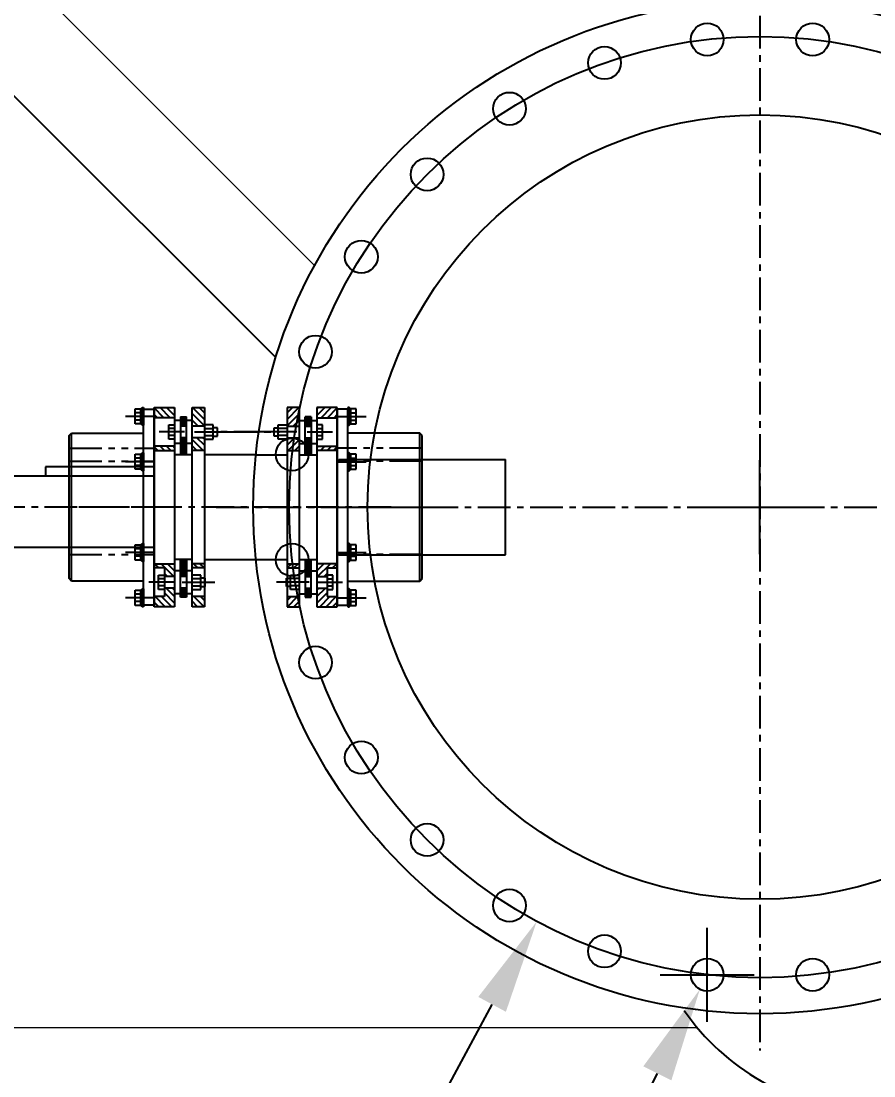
# Model space of a CAD drawing. Header units: inches. Extents: x 0 to 533, y 0 to 406.
# Drawn here: x 130.57 to 163.17, y 288.66 to 329 of the extents above; entities that cross this region are included whole.
import ezdxf

# ---------------------------------------------------------------- set-up
doc = ezdxf.new("R2010")
doc.units = ezdxf.units.IN
doc.header["$MEASUREMENT"] = 0
doc.linetypes.add('CENTER', pattern=[2, 1.25, -0.25, 0.25, -0.25])
doc.linetypes.add('PHANTOM', pattern=[2.5, 1.25, -0.25, 0.25, -0.25, 0.25, -0.25])
for name, color, linetype in [('CEN-HIDE', 3, 'CENTER'), ('CENTER', 5, 'CENTER'), ('OBJ', 7, 'Continuous'), ('UnFound-2', 7, 'Continuous')]:
    doc.layers.add(name, color=color, linetype=linetype)
doc.styles.get("Standard").update_dxf_attribs({"font": 'arial.ttf'})
doc.dimstyles.new('STANDARD 2 PLCS', dxfattribs={"dimtxt": 0.125, "dimasz": 0.18, "dimexe": 0.18, "dimexo": 0.0625, "dimgap": 0.09, "dimtad": 0, "dimtih": 1, "dimtoh": 1, "dimzin": 4, "dimdsep": 46, "dimtxsty": 'Standard', "dimcen": 0.09, "dimaunit": 1, "dimadec": 0, "dimazin": 1, "dimtfac": 1, "dimtofl": 0, "dimtmove": 1, "dimatfit": 3, "dimfxl": 1, "dimtolj": 1, "dimtzin": 4, "dimarcsym": 0})

# ---------------------------------------------------------------- blocks, each defined once
blk = doc.blocks.new('A$C59B01A85')
at = {"layer": 'CEN-HIDE', "linetype": 'PHANTOM'}
for p, q in [((0.375, 6.06), (3.625, 6.06)), ((13.875, 6.06), (10.625, 6.06)), ((0.375, 5.569), (3.625, 5.569)), ((13.875, 5.569), (10.625, 5.569)), ((0.375, 1.998), (3.625, 1.998)), ((13.875, 1.998), (10.625, 1.998))]:
    blk.add_line(p, q, dxfattribs=at)
at = {"layer": 'CENTER', "linetype": 'CENTER'}
for p, q in [((4, 3.81), (0, 3.81)), ((10.25, 3.81), (14.25, 3.81))]:
    blk.add_line(p, q, dxfattribs=at)
at = {"layer": 'OBJ', "linetype": 'CENTER'}
for p, q in [((3.594, 7.279), (2.524, 7.279)), ((10.656, 7.279), (11.726, 7.279)), ((4.78, 6.685), (3.811, 6.685)), ((5.17, 6.685), (6.416, 6.685)), ((7.92, 6.685), (5.834, 6.685)), ((6.33, 6.685), (8.416, 6.685)), ((9.08, 6.685), (7.834, 6.685)), ((9.47, 6.685), (10.439, 6.685)), ((3.594, 5.544), (2.524, 5.544)), ((3.594, 5.544), (2.524, 5.544)), ((10.656, 5.544), (11.726, 5.544)), ((10.656, 5.544), (11.726, 5.544)), ((3.594, 2.076), (2.524, 2.076)), ((3.594, 2.076), (2.524, 2.076)), ((10.656, 2.076), (11.726, 2.076)), ((10.656, 2.076), (11.726, 2.076)), ((4.39, 0.935), (3.421, 0.935)), ((4.7, 0.935), (5.946, 0.935)), ((9.55, 0.935), (8.304, 0.935)), ((9.86, 0.935), (10.829, 0.935)), ((3.594, 0.341), (2.524, 0.341)), ((10.656, 0.341), (11.726, 0.341))]:
    blk.add_line(p, q, dxfattribs=at)
at = {"layer": 'OBJ', "linetype": 'Continuous'}
for p, q in [((2.899, 7.567), (3.109, 7.567)), ((2.899, 6.99), (2.899, 7.567)), ((3.109, 7.423), (2.899, 7.423)), ((3.109, 7.567), (3.169, 7.619)), ((3.109, 6.99), (3.109, 7.567)), ((3.169, 7.619), (3.219, 7.619)), ((3.169, 6.939), (3.169, 7.619)), ((3.219, 7.619), (3.219, 6.939)), ((3.219, 7.56), (3.625, 7.56)), ((3.219, 0.06), (3.219, 7.56)), ((3.625, 7.62), (4.405, 7.62)), ((3.625, 0), (3.625, 7.62)), ((3.995, 7.232), (3.625, 7.602)), ((3.625, 7.56), (3.625, 0.06)), ((3.747, 7.232), (3.625, 7.354)), ((4.242, 7.232), (3.854, 7.62)), ((4.405, 7.317), (4.102, 7.62)), ((4.405, 7.564), (4.349, 7.62)), ((4.405, 7.62), (4.405, 0)), ((5.075, 7.62), (5.545, 7.62)), ((5.075, 0), (5.075, 7.62)), ((5.545, 6.919), (5.075, 7.389)), ((5.545, 7.167), (5.091, 7.62)), ((5.545, 7.414), (5.339, 7.62)), ((5.545, 7.62), (5.545, 0)), ((8.705, 7.414), (8.911, 7.62)), ((8.705, 7.167), (9.158, 7.62)), ((8.705, 7.62), (8.705, 0)), ((9.175, 7.62), (8.705, 7.62)), ((8.705, 6.919), (9.175, 7.389)), ((9.175, 0), (9.175, 7.62)), ((9.845, 7.564), (9.901, 7.62)), ((9.845, 7.317), (10.148, 7.62)), ((9.845, 7.62), (9.845, 0)), ((10.625, 7.62), (9.845, 7.62)), ((10.008, 7.232), (10.396, 7.62)), ((10.255, 7.232), (10.625, 7.602)), ((10.503, 7.232), (10.625, 7.354)), ((10.625, 0), (10.625, 7.62)), ((10.625, 7.56), (10.625, 0.06)), ((11.031, 7.56), (10.625, 7.56)), ((11.031, 7.619), (11.031, 6.939)), ((11.081, 7.619), (11.031, 7.619)), ((11.031, 0.06), (11.031, 7.56)), ((11.141, 7.567), (11.081, 7.619)), ((11.081, 6.939), (11.081, 7.619)), ((11.141, 6.99), (11.141, 7.567)), ((11.351, 7.567), (11.141, 7.567)), ((11.141, 7.423), (11.351, 7.423)), ((11.351, 6.99), (11.351, 7.567)), ((3.109, 7.134), (2.899, 7.134)), ((3.109, 6.99), (2.899, 6.99)), ((3.169, 6.939), (3.109, 6.99)), ((3.219, 6.939), (3.169, 6.939)), ((4.405, 7.232), (3.625, 7.232)), ((4.186, 6.96), (4.405, 6.96)), ((4.186, 6.41), (4.186, 6.96)), ((4.625, 7.125), (4.405, 7.125)), ((4.625, 7.26), (4.855, 7.26)), ((4.625, 7.26), (4.625, 5.81)), ((4.855, 6.905), (4.625, 6.905)), ((4.643, 6.905), (4.643, 7.26)), ((4.688, 6.905), (4.688, 7.26)), ((4.733, 6.905), (4.733, 7.26)), ((4.778, 6.905), (4.778, 7.26)), ((4.823, 6.905), (4.823, 7.26)), ((4.855, 5.81), (4.855, 7.26)), ((5.075, 7.125), (4.855, 7.125)), ((5.312, 6.905), (5.075, 7.142)), ((5.545, 6.905), (5.075, 6.905)), ((5.881, 6.964), (5.545, 6.964)), ((5.881, 6.407), (5.881, 6.964)), ((8.369, 6.964), (8.705, 6.964)), ((8.369, 6.407), (8.369, 6.964)), ((8.705, 6.905), (9.175, 6.905)), ((8.938, 6.905), (9.175, 7.142)), ((9.175, 7.125), (9.395, 7.125)), ((9.395, 5.81), (9.395, 7.26)), ((9.625, 7.26), (9.395, 7.26)), ((9.395, 6.905), (9.625, 6.905)), ((9.427, 6.905), (9.427, 7.26)), ((9.472, 6.905), (9.472, 7.26)), ((9.517, 6.905), (9.517, 7.26)), ((9.562, 6.905), (9.562, 7.26)), ((9.607, 6.905), (9.607, 7.26)), ((9.625, 7.26), (9.625, 5.81)), ((9.625, 7.125), (9.845, 7.125)), ((9.845, 7.232), (10.625, 7.232)), ((10.064, 6.96), (9.845, 6.96)), ((10.064, 6.41), (10.064, 6.96)), ((11.031, 6.939), (11.081, 6.939)), ((11.081, 6.939), (11.141, 6.99)), ((11.141, 7.134), (11.351, 7.134)), ((11.141, 6.99), (11.351, 6.99)), ((0.375, 6.544), (0.469, 6.638)), ((0.375, 1.076), (0.375, 6.544)), ((0.469, 0.982), (0.469, 6.638)), ((0.469, 6.638), (3.219, 6.638)), ((4.405, 6.823), (4.186, 6.823)), ((4.405, 6.548), (4.186, 6.548)), ((4.855, 6.465), (4.625, 6.465)), ((4.643, 5.81), (4.643, 6.465)), ((4.688, 5.81), (4.688, 6.465)), ((4.733, 5.81), (4.733, 6.465)), ((4.778, 5.81), (4.778, 6.465)), ((4.823, 5.81), (4.823, 6.465)), ((5.545, 6.465), (5.075, 6.465)), ((5.545, 6.177), (5.257, 6.465)), ((5.545, 6.424), (5.504, 6.465)), ((5.545, 6.824), (5.881, 6.824)), ((5.545, 6.546), (5.881, 6.546)), ((6.041, 6.841), (5.881, 6.841)), ((5.881, 6.529), (6.041, 6.529)), ((6.041, 6.529), (6.041, 6.841)), ((8.209, 6.529), (8.209, 6.841)), ((8.209, 6.841), (8.369, 6.841)), ((8.369, 6.529), (8.209, 6.529)), ((8.705, 6.824), (8.369, 6.824)), ((8.705, 6.546), (8.369, 6.546)), ((8.705, 6.424), (8.746, 6.465)), ((8.705, 6.177), (8.993, 6.465)), ((8.705, 6.465), (9.175, 6.465)), ((9.395, 6.465), (9.625, 6.465)), ((9.427, 5.81), (9.427, 6.465)), ((9.472, 5.81), (9.472, 6.465)), ((9.517, 5.81), (9.517, 6.465)), ((9.562, 5.81), (9.562, 6.465)), ((9.607, 5.81), (9.607, 6.465)), ((9.845, 6.823), (10.064, 6.823)), ((9.845, 6.548), (10.064, 6.548)), ((13.781, 6.638), (11.031, 6.638)), ((13.781, 0.982), (13.781, 6.638)), ((13.875, 6.544), (13.781, 6.638)), ((13.875, 1.076), (13.875, 6.544)), ((4.405, 6.138), (3.625, 6.138)), ((3.768, 5.974), (3.625, 6.117)), ((4.015, 5.974), (3.851, 6.138)), ((4.263, 5.974), (4.099, 6.138)), ((4.405, 6.41), (4.186, 6.41)), ((4.405, 6.079), (4.346, 6.138)), ((4.625, 6.245), (4.405, 6.245)), ((5.075, 6.245), (4.855, 6.245)), ((5.5, 5.974), (5.075, 6.399)), ((5.253, 5.974), (5.075, 6.152)), ((5.545, 6.407), (5.881, 6.407)), ((8.705, 6.407), (8.369, 6.407)), ((8.75, 5.974), (9.175, 6.399)), ((8.997, 5.974), (9.175, 6.152)), ((9.175, 6.245), (9.395, 6.245)), ((9.625, 6.245), (9.845, 6.245)), ((9.845, 6.41), (10.064, 6.41)), ((9.845, 6.079), (9.904, 6.138)), ((9.845, 6.138), (10.625, 6.138)), ((9.987, 5.974), (10.151, 6.138)), ((10.235, 5.974), (10.399, 6.138)), ((10.482, 5.974), (10.625, 6.117)), ((2.899, 5.833), (3.109, 5.833)), ((2.899, 5.256), (2.899, 5.833)), ((2.899, 5.833), (3.109, 5.833)), ((2.899, 5.256), (2.899, 5.833)), ((3.109, 5.689), (2.899, 5.689)), ((3.109, 5.689), (2.899, 5.689)), ((3.109, 5.833), (3.169, 5.884)), ((3.109, 5.833), (3.169, 5.884)), ((3.109, 5.256), (3.109, 5.833)), ((3.109, 5.256), (3.109, 5.833)), ((3.169, 5.884), (3.219, 5.884)), ((3.169, 5.204), (3.169, 5.884)), ((3.169, 5.884), (3.219, 5.884)), ((3.169, 5.204), (3.169, 5.884)), ((3.219, 5.884), (3.219, 5.204)), ((3.219, 5.884), (3.219, 5.204)), ((3.625, 5.974), (4.405, 5.974)), ((4.625, 5.81), (4.405, 5.81)), ((4.855, 5.81), (4.625, 5.81)), ((5.075, 5.81), (4.855, 5.81)), ((5.545, 5.974), (5.075, 5.974)), ((7.545, 5.81), (5.545, 5.81)), ((7.545, 5.81), (8.705, 5.81)), ((8.705, 5.974), (9.175, 5.974)), ((9.175, 5.81), (9.395, 5.81)), ((9.395, 5.81), (9.625, 5.81)), ((9.625, 5.81), (9.845, 5.81)), ((10.625, 5.974), (9.845, 5.974)), ((11.031, 5.884), (11.031, 5.204)), ((11.081, 5.884), (11.031, 5.884)), ((11.031, 5.884), (11.031, 5.204)), ((11.081, 5.884), (11.031, 5.884)), ((11.141, 5.833), (11.081, 5.884)), ((11.081, 5.204), (11.081, 5.884)), ((11.141, 5.833), (11.081, 5.884)), ((11.081, 5.204), (11.081, 5.884)), ((11.141, 5.256), (11.141, 5.833)), ((11.351, 5.833), (11.141, 5.833)), ((11.141, 5.256), (11.141, 5.833)), ((11.351, 5.833), (11.141, 5.833)), ((11.141, 5.689), (11.351, 5.689)), ((11.141, 5.689), (11.351, 5.689)), ((11.351, 5.256), (11.351, 5.833)), ((11.351, 5.256), (11.351, 5.833)), ((3.109, 5.4), (2.899, 5.4)), ((3.109, 5.4), (2.899, 5.4)), ((3.109, 5.256), (2.899, 5.256)), ((3.109, 5.256), (2.899, 5.256)), ((3.169, 5.204), (3.109, 5.256)), ((3.169, 5.204), (3.109, 5.256)), ((11.081, 5.204), (11.141, 5.256)), ((11.081, 5.204), (11.141, 5.256)), ((11.141, 5.4), (11.351, 5.4)), ((11.141, 5.4), (11.351, 5.4)), ((11.141, 5.256), (11.351, 5.256)), ((11.141, 5.256), (11.351, 5.256)), ((3.219, 5.204), (3.169, 5.204)), ((3.219, 5.204), (3.169, 5.204)), ((11.031, 5.204), (11.081, 5.204)), ((11.031, 5.204), (11.081, 5.204)), ((2.899, 2.364), (3.109, 2.364)), ((2.899, 1.787), (2.899, 2.364)), ((2.899, 2.364), (3.109, 2.364)), ((2.899, 1.787), (2.899, 2.364)), ((3.109, 2.22), (2.899, 2.22)), ((3.109, 2.22), (2.899, 2.22)), ((3.109, 2.364), (3.169, 2.416)), ((3.109, 2.364), (3.169, 2.416)), ((3.109, 1.787), (3.109, 2.364)), ((3.109, 1.787), (3.109, 2.364)), ((3.169, 2.416), (3.219, 2.416)), ((3.169, 1.736), (3.169, 2.416)), ((3.169, 2.416), (3.219, 2.416)), ((3.169, 1.736), (3.169, 2.416)), ((3.219, 2.416), (3.219, 1.736)), ((3.219, 2.416), (3.219, 1.736)), ((11.031, 2.416), (11.031, 1.736)), ((11.081, 2.416), (11.031, 2.416)), ((11.031, 2.416), (11.031, 1.736)), ((11.081, 2.416), (11.031, 2.416)), ((11.141, 2.364), (11.081, 2.416)), ((11.081, 1.736), (11.081, 2.416)), ((11.141, 2.364), (11.081, 2.416)), ((11.081, 1.736), (11.081, 2.416)), ((11.141, 1.787), (11.141, 2.364)), ((11.351, 2.364), (11.141, 2.364)), ((11.141, 1.787), (11.141, 2.364)), ((11.351, 2.364), (11.141, 2.364)), ((11.141, 2.22), (11.351, 2.22)), ((11.141, 2.22), (11.351, 2.22)), ((11.351, 1.787), (11.351, 2.364)), ((11.351, 1.787), (11.351, 2.364)), ((3.109, 1.931), (2.899, 1.931)), ((3.109, 1.931), (2.899, 1.931)), ((3.109, 1.787), (2.899, 1.787)), ((3.109, 1.787), (2.899, 1.787)), ((3.169, 1.736), (3.109, 1.787)), ((3.169, 1.736), (3.109, 1.787)), ((3.219, 1.736), (3.169, 1.736)), ((3.219, 1.736), (3.169, 1.736)), ((3.625, 1.646), (4.405, 1.646)), ((3.805, 1.482), (3.641, 1.646)), ((4.379, 1.155), (3.888, 1.646)), ((4.405, 1.377), (4.136, 1.646)), ((4.405, 1.624), (4.383, 1.646)), ((4.625, 1.81), (4.405, 1.81)), ((4.855, 1.81), (4.625, 1.81)), ((4.625, 0.36), (4.625, 1.81)), ((4.643, 1.155), (4.643, 1.81)), ((4.688, 1.155), (4.688, 1.81)), ((4.733, 1.155), (4.733, 1.81)), ((4.778, 1.155), (4.778, 1.81)), ((4.823, 1.155), (4.823, 1.81)), ((4.855, 1.81), (4.855, 0.36)), ((5.075, 1.81), (4.855, 1.81)), ((5.545, 1.646), (5.075, 1.646)), ((5.29, 1.482), (5.126, 1.646)), ((5.537, 1.482), (5.373, 1.646)), ((5.545, 1.81), (8.705, 1.81)), ((8.705, 1.646), (9.175, 1.646)), ((8.713, 1.482), (8.877, 1.646)), ((8.96, 1.482), (9.124, 1.646)), ((9.175, 1.81), (9.395, 1.81)), ((9.395, 1.81), (9.625, 1.81)), ((9.395, 1.81), (9.395, 0.36)), ((9.427, 1.155), (9.427, 1.81)), ((9.472, 1.155), (9.472, 1.81)), ((9.517, 1.155), (9.517, 1.81)), ((9.562, 1.155), (9.562, 1.81)), ((9.607, 1.155), (9.607, 1.81)), ((9.625, 1.81), (9.845, 1.81)), ((9.625, 0.36), (9.625, 1.81)), ((9.845, 1.624), (9.867, 1.646)), ((9.845, 1.377), (10.114, 1.646)), ((10.625, 1.646), (9.845, 1.646)), ((9.871, 1.155), (10.362, 1.646)), ((10.445, 1.482), (10.609, 1.646)), ((11.031, 1.736), (11.081, 1.736)), ((11.031, 1.736), (11.081, 1.736)), ((11.081, 1.736), (11.141, 1.787)), ((11.081, 1.736), (11.141, 1.787)), ((11.141, 1.931), (11.351, 1.931)), ((11.141, 1.931), (11.351, 1.931)), ((11.141, 1.787), (11.351, 1.787)), ((11.141, 1.787), (11.351, 1.787)), ((4.015, 1.482), (3.625, 1.482)), ((4.015, 1.482), (4.015, 0.388)), ((4.132, 1.155), (4.015, 1.272)), ((4.625, 1.375), (4.405, 1.375)), ((5.075, 1.375), (4.855, 1.375)), ((5.545, 1.482), (5.075, 1.482)), ((5.411, 1.214), (5.075, 1.214)), ((5.411, 0.657), (5.411, 1.214)), ((8.705, 1.482), (9.175, 1.482)), ((8.839, 1.214), (9.175, 1.214)), ((8.839, 0.657), (8.839, 1.214)), ((9.175, 1.375), (9.395, 1.375)), ((9.625, 1.375), (9.845, 1.375)), ((10.118, 1.155), (10.235, 1.272)), ((10.235, 1.482), (10.625, 1.482)), ((10.235, 1.482), (10.235, 0.388)), ((0.469, 0.982), (0.375, 1.076)), ((3.219, 0.982), (0.469, 0.982)), ((3.796, 1.21), (4.015, 1.21)), ((3.796, 0.66), (3.796, 1.21)), ((4.015, 1.073), (3.796, 1.073)), ((4.405, 1.155), (4.015, 1.155)), ((4.855, 1.155), (4.625, 1.155)), ((5.075, 1.074), (5.411, 1.074)), ((5.571, 1.091), (5.411, 1.091)), ((5.571, 0.779), (5.571, 1.091)), ((8.679, 1.091), (8.839, 1.091)), ((8.679, 0.779), (8.679, 1.091)), ((9.175, 1.074), (8.839, 1.074)), ((9.395, 1.155), (9.625, 1.155)), ((9.845, 1.155), (10.235, 1.155)), ((10.454, 1.21), (10.235, 1.21)), ((10.235, 1.073), (10.454, 1.073)), ((10.454, 0.66), (10.454, 1.21)), ((11.031, 0.982), (13.781, 0.982)), ((13.781, 0.982), (13.875, 1.076)), ((2.899, 0.63), (3.109, 0.63)), ((2.899, 0.053), (2.899, 0.63)), ((3.109, 0.486), (2.899, 0.486)), ((3.109, 0.63), (3.169, 0.681)), ((3.109, 0.053), (3.109, 0.63)), ((3.169, 0.681), (3.219, 0.681)), ((3.169, 0.001), (3.169, 0.681)), ((3.219, 0.681), (3.219, 0.001)), ((4.015, 0.798), (3.796, 0.798)), ((4.015, 0.66), (3.796, 0.66)), ((4.405, 0.715), (4.015, 0.715)), ((4.405, 0.14), (4.015, 0.53)), ((4.405, 0.387), (4.077, 0.715)), ((4.405, 0.634), (4.324, 0.715)), ((4.625, 0.495), (4.405, 0.495)), ((4.855, 0.715), (4.625, 0.715)), ((4.643, 0.36), (4.643, 0.715)), ((4.688, 0.36), (4.688, 0.715)), ((4.733, 0.36), (4.733, 0.715)), ((4.778, 0.36), (4.778, 0.715)), ((4.823, 0.36), (4.823, 0.715)), ((5.075, 0.495), (4.855, 0.495)), ((5.075, 0.796), (5.411, 0.796)), ((5.075, 0.657), (5.411, 0.657)), ((5.411, 0.779), (5.571, 0.779)), ((8.839, 0.779), (8.679, 0.779)), ((9.175, 0.796), (8.839, 0.796)), ((9.175, 0.657), (8.839, 0.657)), ((9.175, 0.495), (9.395, 0.495)), ((9.395, 0.715), (9.625, 0.715)), ((9.427, 0.36), (9.427, 0.715)), ((9.472, 0.36), (9.472, 0.715)), ((9.517, 0.36), (9.517, 0.715)), ((9.562, 0.36), (9.562, 0.715)), ((9.607, 0.36), (9.607, 0.715)), ((9.625, 0.495), (9.845, 0.495)), ((9.845, 0.634), (9.926, 0.715)), ((9.845, 0.387), (10.173, 0.715)), ((9.845, 0.715), (10.235, 0.715)), ((9.845, 0.14), (10.235, 0.53)), ((10.235, 0.798), (10.454, 0.798)), ((10.235, 0.66), (10.454, 0.66)), ((11.031, 0.681), (11.031, 0.001)), ((11.081, 0.681), (11.031, 0.681)), ((11.141, 0.63), (11.081, 0.681)), ((11.081, 0.001), (11.081, 0.681)), ((11.141, 0.053), (11.141, 0.63)), ((11.351, 0.63), (11.141, 0.63)), ((11.141, 0.486), (11.351, 0.486)), ((11.351, 0.053), (11.351, 0.63)), ((3.109, 0.197), (2.899, 0.197)), ((3.109, 0.053), (2.899, 0.053)), ((3.169, 0.001), (3.109, 0.053)), ((3.219, 0.001), (3.169, 0.001)), ((3.625, 0.06), (3.219, 0.06)), ((4.015, 0.388), (3.625, 0.388)), ((3.802, 0), (3.625, 0.177)), ((4.405, 0), (3.625, 0)), ((4.049, 0), (3.661, 0.388)), ((4.297, 0), (3.909, 0.388)), ((4.855, 0.36), (4.625, 0.36)), ((5.545, 0.388), (5.075, 0.388)), ((5.287, 0), (5.075, 0.212)), ((5.545, 0), (5.075, 0)), ((5.534, 0), (5.146, 0.388)), ((5.545, 0.237), (5.394, 0.388)), ((8.705, 0.237), (8.856, 0.388)), ((8.705, 0.388), (9.175, 0.388)), ((8.705, 0), (9.175, 0)), ((8.716, 0), (9.104, 0.388)), ((8.963, 0), (9.175, 0.212)), ((9.395, 0.36), (9.625, 0.36)), ((9.845, 0), (10.625, 0)), ((9.953, 0), (10.341, 0.388)), ((10.2, 0), (10.588, 0.388)), ((10.235, 0.388), (10.625, 0.388)), ((10.448, 0), (10.625, 0.177)), ((10.625, 0.06), (11.031, 0.06)), ((11.031, 0.001), (11.081, 0.001)), ((11.081, 0.001), (11.141, 0.053)), ((11.141, 0.197), (11.351, 0.197)), ((11.141, 0.053), (11.351, 0.053))]:
    blk.add_line(p, q, dxfattribs=at)
blk = doc.blocks.new('A$C41BF463E')
for p, q in [((72.055, 43.63), (67.894, 43.63)), ((67.894, 43.63), (67.894, 43.288)), ((72.055, 40.55), (72.055, 43.63)), ((66.012, 43.288), (72.055, 43.288)), ((72.055, 40.55), (66.012, 40.55))]:
    blk.add_line(p, q)
at = {"color": 5, "linetype": 'CENTER'}
blk.add_line((81.113, 42.09), (0, 42.09), dxfattribs=at)
blk = doc.blocks.new('P1INLETTV')
at = {"color": 5, "linetype": 'CENTER'}
for p, q in [((29.408, 20.787), (29.408, -20.787)), ((8.621, 0), (50.195, 0))]:
    blk.add_line(p, q, dxfattribs=at)
at = {"color": 3}
for p, q in [((13.248, 1.759), (13.311, 1.82)), ((13.248, 1.758), (13.248, -1.758)), ((13.311, 1.82), (19.673, 1.821)), ((19.673, -1.821), (19.673, 1.821)), ((13.248, -1.758), (13.311, -1.821)), ((13.311, -1.821), (19.673, -1.821))]:
    blk.add_line(p, q, dxfattribs=at)
for centre, radius in [((29.408, 0), 19.375), ((27.392, 17.887), 0.625), ((31.423, 17.887), 0.625), ((23.463, 16.99), 0.625), ((19.831, 15.241), 0.625), ((19.831, 15.241), 0.625), ((29.408, 0), 15), ((16.68, 12.728), 0.625), ((14.167, 9.577), 0.625), ((12.418, 5.945), 0.625), ((11.521, 2.016), 0.625), ((11.521, -2.015), 0.625), ((12.418, -5.945), 0.625), ((14.167, -9.577), 0.625), ((16.68, -12.728), 0.625), ((19.831, -15.241), 0.625), ((23.463, -16.99), 0.625), ((27.392, -17.887), 0.625), ((31.423, -17.887), 0.625)]:
    blk.add_circle(centre, radius)
at = {"color": 5}
blk.add_circle((29.408, 0), 18, dxfattribs=at)
blk.add_arc((33.894, -14.159), 8.968, 214.6301, 265.8394)
at = {"layer": 'UnFound-2', "color": 3, "lineweight": 9}
blk.add_lwpolyline([(13.248, -1.758, 0.00892, 0.00892, 0), (13.311, -1.821, 0.00892, 0.00892, 0)], format="xyseb", dxfattribs=at)
blk = doc.blocks.new('*D158')
at = {"color": 0, "lineweight": -2, "transparency": 16777216}
for p, q in [((158.815, 308.61), (158.815, 312.21)), ((157.015, 310.41), (160.615, 310.41)), ((138.216, 272.156), (148.574, 291.392)), ((134.616, 272.156), (138.216, 272.156))]:
    blk.add_line(p, q, dxfattribs=at)
at = {"color": 0, "transparency": 16777216}
blk.add_solid([(148.046, 291.677), (149.102, 291.108), (150.281, 294.562)], dxfattribs=at)
at = {"layer": 'Defpoints', "color": 0, "transparency": 16777216}
for p in [(167.348, 326.259), (150.281, 294.562)]:
    blk.add_point(p, dxfattribs=at)
at = {"color": 0, "transparency": 16777216, "insert": (117.604, 272.156), "char_height": 2.5, "attachment_point": 5}
blk.add_mtext('\\A1;∅36.00 [914.4] B.C.', dxfattribs=at)
blk = doc.blocks.new('*D159')
at = {"color": 0, "lineweight": -2, "transparency": 16777216}
for p, q in [((156.799, 290.724), (156.799, 294.324)), ((154.999, 292.524), (158.599, 292.524)), ((143.051, 265.348), (154.892, 288.753)), ((139.451, 265.348), (143.051, 265.348))]:
    blk.add_line(p, q, dxfattribs=at)
at = {"color": 0, "transparency": 16777216}
blk.add_solid([(154.356, 289.024), (155.427, 288.483), (156.517, 291.966)], dxfattribs=at)
at = {"layer": 'Defpoints', "color": 0, "transparency": 16777216}
for p in [(157.081, 293.081), (156.517, 291.966)]:
    blk.add_point(p, dxfattribs=at)
at = {"color": 0, "transparency": 16777216, "insert": (124.474, 265.348), "char_height": 2.5, "attachment_point": 5}
blk.add_mtext('\\A1;28X 1 1/4-7 UNC', dxfattribs=at)

msp = doc.modelspace()

# ---------------------------------------------------------------- linework, layer by layer
at = {"layer": 'OBJ', "color": 7, "linetype": 'Continuous', "lineweight": 15}
for p, q in [((141.78952, 319.65902), (131.12482, 330.32371)), ((140.30412, 316.13342), (130.00837, 326.42917)), ((156.42235, 290.49694), (129.75837, 290.49694))]:
    msp.add_line(p, q, dxfattribs=at)
at = {"layer": 'OBJ'}
msp.add_line((130.00837, 326.42917), (140.30412, 316.13342), dxfattribs=at)

# ---------------------------------------------------------------- block references
msp.add_blockref('P1INLETTV', (129.40695, 310.41032))
for name, p in [('A$C41BF463E', (63.59962, 268.32032)), ('A$C59B01A85', (132.02957, 306.60032))]:
    msp.add_blockref(name, p, dxfattribs=at)

# ---------------------------------------------------------------- dimensions: what is measured, and where the dimension line sits
for p1, p2, text, picture, middle in [((167.34842, 326.25877), (150.28071, 294.56188), '<> [914.4] B.C.', '*D158', (138.21588, 272.15598)), ((157.0812, 293.08122), (156.51695, 291.96582), '28X 1 1/4-7 UNC', '*D159', (143.05146, 265.34777))]:
    dim = msp.add_diameter_dim_2p(p1=p1, p2=p2, text=text, dimstyle='STANDARD 2 PLCS', override={"dimscale": 20})
    dim.commit()
    dim.dimension.update_dxf_attribs({"geometry": picture, "text_midpoint": middle, "dimtype": 163})

doc.saveas('drawing.dxf')
